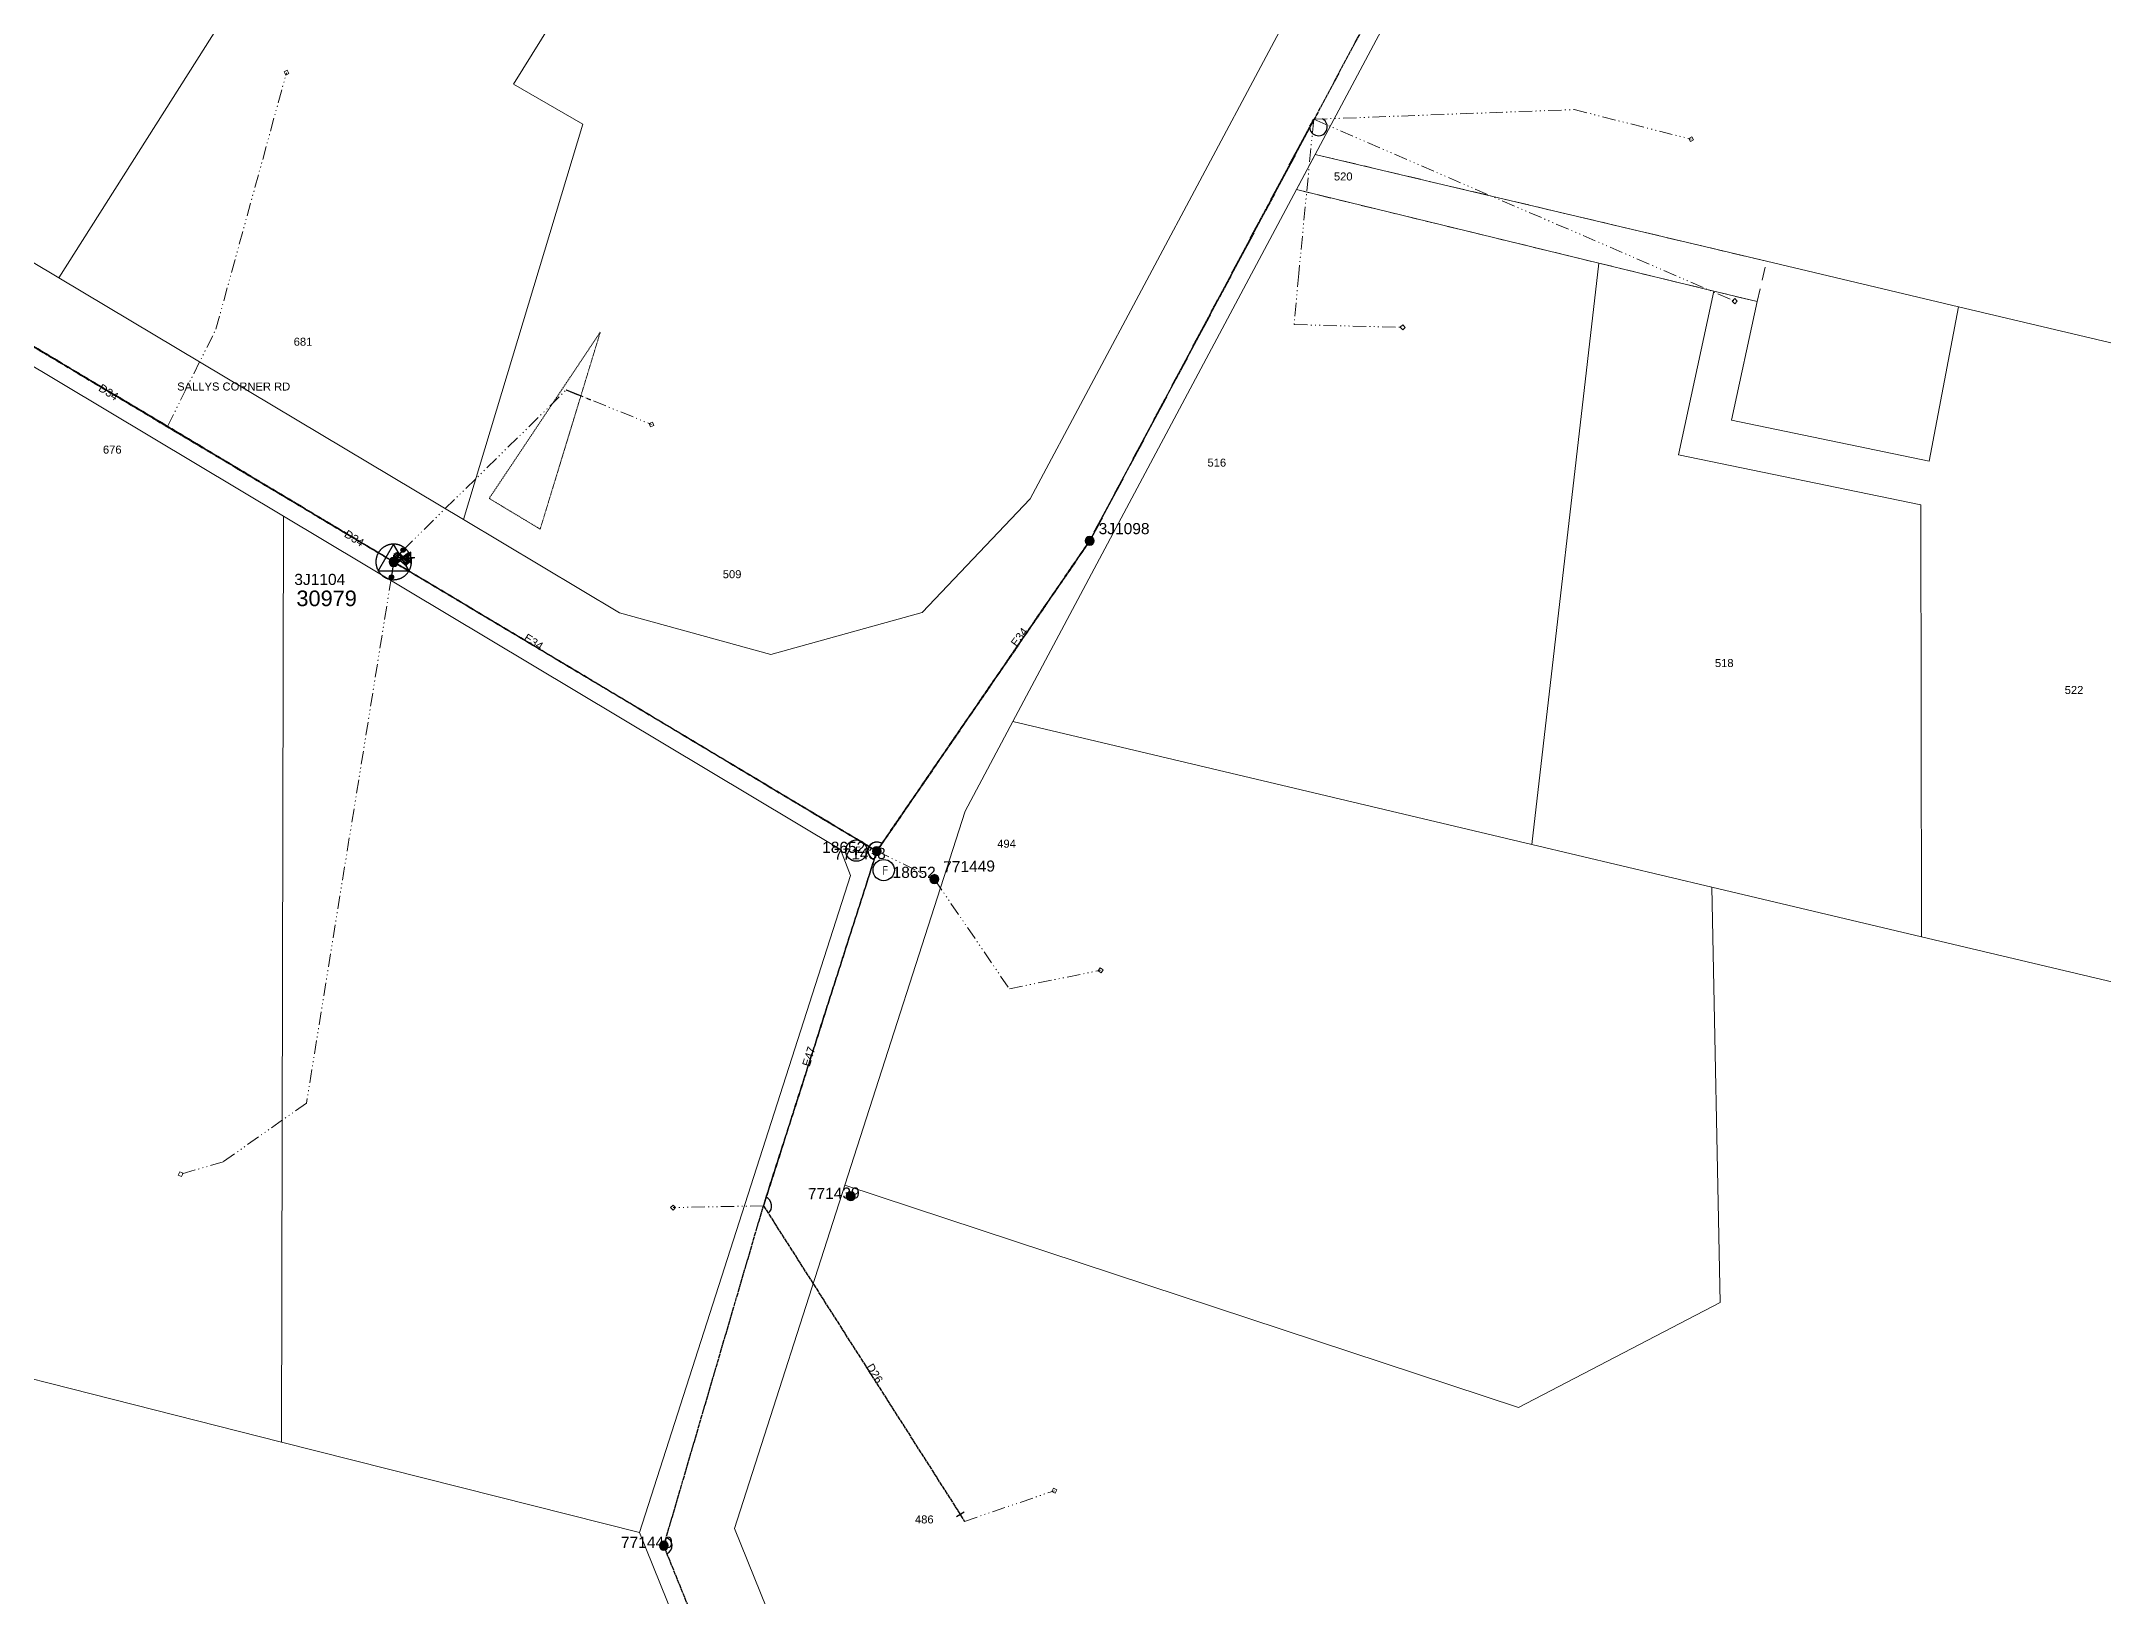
# Model space of a CAD drawing. Header units: metres. Extents: x 250871 to 255994, y 6164531 to 6169422.
# Drawn here: x 252544.4 to 253008.3, y 6166211 to 6166560.9 of the extents above; entities that cross this region are included whole.
import ezdxf
from ezdxf.enums import TextEntityAlignment as Align

# ---------------------------------------------------------------- set-up
doc = ezdxf.new("R2010")
doc.units = ezdxf.units.M
for name, pattern in [('Cable Exist OH', [1, 1, 0]), ('Cable Exist UG', [7, 4, -1, 1, -1]), ('Dash', [5, 3, -2]), ('DASHED', [19.05, 12.7, -6.35]), ('HIDDEN2', [0.1875, 0.125, -0.0625]), ('PHANTOMX2', [6.6, 3, -0.75, 0.2, -0.75, 0.2, -0.75, 0.2, -0.75])]:
    doc.linetypes.add(name, pattern=pattern)
doc.layers.get('0').update_dxf_attribs({"color": 6})
for name, color, linetype, lineweight in [('Cadastre Easements_SP_EXT', 58, 'DASHED', 15), ('Cadastre Land Parcels_SP_EXT', 118, 'Continuous', 15), ('Cadastre Other Property_SP_EXT', 138, 'DASHED', 15), ('Cadastre Road Names_SP_HV_LV_SL_EXT', 211, 'Continuous', 15), ('Mains_HV_EXT', 13, 'Continuous', 25), ('Mains_LV_EXT', 163, 'Continuous', 25), ('Services_SP_EXT', 42, 'PHANTOMX2', 20)]:
    doc.layers.add(name, color=color, linetype=linetype, lineweight=lineweight)
for name, color, linetype in [('Equip_LV_EXT', 7, 'Continuous'), ('Equip_SP_HV_EXT', 7, 'Continuous'), ('Sub_SP_TR_HV_LV_EXT', 7, 'Continuous'), ('SupportsOH_SP_TR_HV_LV_SL_EXT', 7, 'Continuous'), ('Trench_SP_EXT', 7, 'Continuous')]:
    doc.layers.add(name, color=color, linetype=linetype)
doc.styles.add('iecISOCP', font='isocp.shx')
doc.styles.add('POLE_LABEL', font='arial.ttf', dxfattribs={"height": 2})
doc.styles.get("Standard").update_dxf_attribs({"font": 'arial.ttf'})

# ---------------------------------------------------------------- blocks, each defined once
blk = doc.blocks.new('SUB_POLE_EXT')
at = {"flags": 128}
for points in [[(-0.05, 4), (-0.15, 4), (-0.25, 3.99), (-0.34, 3.99), (-0.44, 3.98), (-0.54, 3.96), (-0.64, 3.95), (-0.73, 3.93), (-0.83, 3.91), (-0.92, 3.89), (-1.02, 3.87), (-1.11, 3.84), (-1.21, 3.81), (-1.3, 3.78), (-1.39, 3.75), (-1.49, 3.71), (-1.58, 3.68), (-1.67, 3.64), (-1.75, 3.59), (-1.84, 3.55), (-1.93, 3.5), (-2.01, 3.46), (-2.1, 3.41), (-2.18, 3.35), (-2.26, 3.3), (-2.34, 3.24), (-2.42, 3.18), (-2.5, 3.12), (-2.58, 3.06), (-2.65, 3), (-2.72, 2.93), (-2.79, 2.86), (-2.86, 2.79), (-2.93, 2.72), (-3, 2.65), (-3.06, 2.58), (-3.12, 2.5), (-3.18, 2.42), (-3.24, 2.34), (-3.3, 2.26), (-3.35, 2.18), (-3.41, 2.1), (-3.46, 2.01), (-3.5, 1.93), (-3.55, 1.84), (-3.59, 1.75), (-3.64, 1.67), (-3.68, 1.58), (-3.71, 1.49), (-3.75, 1.39), (-3.78, 1.3), (-3.81, 1.21), (-3.84, 1.11), (-3.87, 1.02), (-3.89, 0.92), (-3.91, 0.83), (-3.93, 0.73), (-3.95, 0.64), (-3.96, 0.54), (-3.98, 0.44), (-3.99, 0.34), (-3.99, 0.25), (-4, 0.15), (-4, 0.05), (-4, -0.05), (-4, -0.15), (-3.99, -0.25), (-3.99, -0.34), (-3.98, -0.44), (-3.96, -0.54), (-3.95, -0.64), (-3.93, -0.73), (-3.91, -0.83), (-3.89, -0.92), (-3.87, -1.02), (-3.84, -1.11), (-3.81, -1.21), (-3.78, -1.3), (-3.75, -1.39), (-3.71, -1.49), (-3.68, -1.58), (-3.64, -1.67), (-3.59, -1.75), (-3.55, -1.84), (-3.5, -1.93), (-3.46, -2.01), (-3.41, -2.1), (-3.35, -2.18), (-3.3, -2.26), (-3.24, -2.34), (-3.18, -2.42), (-3.12, -2.5), (-3.06, -2.58), (-3, -2.65), (-2.93, -2.72), (-2.86, -2.79), (-2.79, -2.86), (-2.72, -2.93), (-2.65, -3), (-2.58, -3.06), (-2.5, -3.12), (-2.42, -3.18), (-2.34, -3.24), (-2.26, -3.3), (-2.18, -3.35), (-2.1, -3.41), (-2.01, -3.46), (-1.93, -3.5), (-1.84, -3.55), (-1.75, -3.59), (-1.67, -3.64), (-1.58, -3.68), (-1.49, -3.71), (-1.39, -3.75), (-1.3, -3.78), (-1.21, -3.81), (-1.11, -3.84), (-1.02, -3.87), (-0.92, -3.89), (-0.83, -3.91), (-0.73, -3.93), (-0.64, -3.95), (-0.54, -3.96), (-0.44, -3.98), (-0.34, -3.99), (-0.25, -3.99), (-0.15, -4), (-0.05, -4), (0.05, -4), (0.15, -4), (0.25, -3.99), (0.34, -3.99), (0.44, -3.98), (0.54, -3.96), (0.64, -3.95), (0.73, -3.93), (0.83, -3.91), (0.92, -3.89), (1.02, -3.87), (1.11, -3.84), (1.21, -3.81), (1.3, -3.78), (1.39, -3.75), (1.49, -3.71), (1.58, -3.68), (1.67, -3.64), (1.75, -3.59), (1.84, -3.55), (1.93, -3.5), (2.01, -3.46), (2.1, -3.41), (2.18, -3.35), (2.26, -3.3), (2.34, -3.24), (2.42, -3.18), (2.5, -3.12), (2.58, -3.06), (2.65, -3), (2.72, -2.93), (2.79, -2.86), (2.86, -2.79), (2.93, -2.72), (3, -2.65), (3.06, -2.58), (3.12, -2.5), (3.18, -2.42), (3.24, -2.34), (3.3, -2.26), (3.35, -2.18), (3.41, -2.1), (3.46, -2.01), (3.5, -1.93), (3.55, -1.84), (3.59, -1.75), (3.64, -1.67), (3.68, -1.58), (3.71, -1.49), (3.75, -1.39), (3.78, -1.3), (3.81, -1.21), (3.84, -1.11), (3.87, -1.02), (3.89, -0.92), (3.91, -0.83), (3.93, -0.73), (3.95, -0.64), (3.96, -0.54), (3.98, -0.44), (3.99, -0.34), (3.99, -0.25), (4, -0.15), (4, -0.05), (4, 0.05), (4, 0.15), (3.99, 0.25), (3.99, 0.34), (3.98, 0.44), (3.96, 0.54), (3.95, 0.64), (3.93, 0.73), (3.91, 0.83), (3.89, 0.92), (3.87, 1.02), (3.84, 1.11), (3.81, 1.21), (3.78, 1.3), (3.75, 1.39), (3.71, 1.49), (3.68, 1.58), (3.64, 1.67), (3.59, 1.75), (3.55, 1.84), (3.5, 1.93), (3.46, 2.01), (3.41, 2.1), (3.35, 2.18), (3.3, 2.26), (3.24, 2.34), (3.18, 2.42), (3.12, 2.5), (3.06, 2.58), (3, 2.65), (2.93, 2.72), (2.86, 2.79), (2.79, 2.86), (2.72, 2.93), (2.65, 3), (2.58, 3.06), (2.5, 3.12), (2.42, 3.18), (2.34, 3.24), (2.26, 3.3), (2.18, 3.35), (2.1, 3.41), (2.01, 3.46), (1.93, 3.5), (1.84, 3.55), (1.75, 3.59), (1.67, 3.64), (1.58, 3.68), (1.49, 3.71), (1.39, 3.75), (1.3, 3.78), (1.21, 3.81), (1.11, 3.84), (1.02, 3.87), (0.92, 3.89), (0.83, 3.91), (0.73, 3.93), (0.64, 3.95), (0.54, 3.96), (0.44, 3.98), (0.34, 3.99), (0.25, 3.99), (0.15, 4), (0.05, 4)], [(0, 4), (-3.46, -2), (3.46, -2)]]:
    blk.add_lwpolyline(points, close=True, dxfattribs=at)
at = {"flags": 8}
blk.add_attdef('ASSET_NUM', text='', height=2.5, dxfattribs=at).set_placement((0, 7), align=Align.MIDDLE_CENTER)
for tag, flags, p in [('STREET_CODE', 9, (-1.38, 1.45)), ('NO_PHASES', 9, (-1.38, 1.05)), ('OPERATED_BY', 9, (-1.38, 0.65)), ('MAINTAINED_BY', 9, (-1.38, 0.45)), ('ORIENTATION', 9, (-1.38, 0.25)), ('OWNED_BY', 9, (-1.38, 0.05)), ('CONSTRUCTED_VOLTAGE', 9, (-1.13, 0.75)), ('OPERATING_VOLTAGE', 9, (-1.13, 0.35)), ('STATE', 9, (-1.38, -0.35)), ('USAGE', 9, (-1.38, -0.75)), ('LEGEND', 9, (-1.38, -0.95)), ('SUBURB', 9, (-1.38, -1.15)), ('STREETNAME', 9, (-1.38, -1.35)), ('LOCATION', 9, (-1.38, -1.55)), ('NOTES', 9, (-1.38, -1.75)), ('Z', 1, (-1.38, -1.95)), ('SECONDARY_VOLTAGE', 9, (-1.13, -0.65)), ('SUBSTATION_TYPE', 9, (-1.13, -1.05))]:
    blk.add_attdef(tag, text='', height=0.1, dxfattribs=dict(flags=flags)).set_placement(p, align=Align.MIDDLE_LEFT)
blk = doc.blocks.new('LV_OH_LINKS_DISTFUSE_EXT')
for p, q in [((0, 0), (0.96, 0)), ((3.84, 0), (4.8, 0))]:
    blk.add_line(p, q)
blk.add_lwpolyline([(3.84, -1.2), (3.84, 1.2), (0.96, -1.2), (0.96, 1.2)], close=True)
at = {"flags": 9}
for tag, p in [('ACTUAL_STATUS', (0, 0)), ('CONSTRUCTED_VOLTAGE', (0, -0.2)), ('OPERATING_VOLTAGE', (0, -0.6)), ('ORIENTATION', (0, -0.8)), ('OWNED_BY', (0, -1)), ('STATE', (0, -1.2)), ('SWITCH_TYPE', (0, -1.4)), ('NO_PHASES', (0, -0.4)), ('USAGE', (0, -1.6)), ('NOTES', (0, -1.8))]:
    blk.add_attdef(tag, text='', height=0.2, dxfattribs=at).set_placement(p, align=Align.MIDDLE_LEFT)
at = {"flags": 1}
blk.add_attdef('Z', (0, 0), '', height=0.2, dxfattribs=at)
blk = doc.blocks.new('CCP_EXT')
blk.add_wipeout([(0, 0.57), (0.57, 0), (0, -0.57), (-0.57, 0)])
blk.add_lwpolyline([(-0.57, 0), (0, 0.57), (0.57, 0), (0, -0.57), (-0.57, 0)])
at = {"flags": 1}
blk.add_attdef('Z', (0, 0), '', height=0.2, dxfattribs=at)
at = {"flags": 9}
for tag, p in [('CCP_TYPE', (0, 0)), ('CONSTRUCTED_VOLTAGE', (0, -0.2)), ('OPERATING_VOLTAGE', (0, -0.6)), ('ORIENTATION', (0, -0.8)), ('OWNED_BY', (0, -1)), ('STATE', (0, -1.8)), ('NO_PHASES', (0, -0.4)), ('USAGE', (0, -1.2)), ('LEGEND', (0, -1.4)), ('LIFE_SUPPORT', (0, -1.6)), ('NOTES', (0, -2))]:
    blk.add_attdef(tag, text='', height=0.2, dxfattribs=at).set_placement(p, align=Align.MIDDLE_LEFT)
blk = doc.blocks.new('POLE_EXT')
blk.add_hatch(color=256).paths.add_polyline_path([(-1, 0, 1), (1, 0, 1)])
blk.add_lwpolyline([(-1, 0, 1), (1, 0, 1)], format="xyb", close=True)
at = {"flags": 8}
blk.add_attdef('pNumber', text='', height=2, dxfattribs=at).set_placement((2.5, 2.5), align=Align.MIDDLE_CENTER)
at = {"style": 'POLE_LABEL', "flags": 9}
for tag, p in [('STRUCTURE_PLANT_NUMBER', (1.35, 0.03)), ('STREET_CODE', (1.35, -0.2))]:
    blk.add_attdef(tag, text='', height=0.2, dxfattribs=at).set_placement(p, align=Align.MIDDLE_LEFT)
at = {"flags": 9}
for tag, p in [('OWNED_BY', (1.35, -0.4)), ('SPECIAL_USE', (1.35, -0.8)), ('STATE', (1.35, -1)), ('cLV', (1.35, -1.4)), ('hDepth', (1.35, -1.6)), ('hDia', (1.35, -1.8)), ('cHV', (1.35, -2)), ('cLinedev', (1.35, -3.4)), ('pExisting', (1.35, -3.8)), ('pFooting', (1.35, -4.4)), ('pNew', (1.35, -4.6)), ('PARENT', (1.35, -0.6)), ('USAGE', (1.35, -1.2)), ('LBRACKET', (1.35, -2.2)), ('LExisting', (1.35, -2.4)), ('LANTNUMBER', (1.35, -2.6)), ('LOther', (1.35, -2.8)), ('LRemove', (1.35, -3)), ('LEGEND', (1.35, -3.2)), ('LOCATION', (1.35, -3.6)), ('PFNUMBER', (1.35, -4)), ('NEWPFNUMBER', (1.35, -4.2)), ('pRelocate', (1.35, -5)), ('pRemove', (1.35, -5.2)), ('pReplace', (1.35, -5.4)), ('pStay', (1.35, -5.6)), ('pType', (1.35, -5.8)), ('cspan', (1.35, -6)), ('STREETNAME', (1.35, -6.2)), ('SUBURB', (1.35, -6.4)), ('OPERATED_BY', (1.36, -7.01)), ('NOTES', (1.35, -6.6)), ('MAINTAINED_BY', (1.36, -6.81))]:
    blk.add_attdef(tag, text='', height=0.2, dxfattribs=at).set_placement(p, align=Align.MIDDLE_LEFT)
at = {"flags": 1}
blk.add_attdef('Z', (1.35, -7.33), '', height=0.2, dxfattribs=at)
blk = doc.blocks.new('End Shackle_EXT')
blk.add_wipeout([(0, 0.25), (1.81, 0.25), (1.82, -0.25), (0, -0.25)])
blk.add_line((1.81, -1), (1.81, 1))
at = {"flags": 1}
blk.add_attdef('Z', (0, 0), '', height=0.2, dxfattribs=at)
at = {"flags": 9}
for tag, p in [('CONNECTOR_TYPE', (0, 0)), ('CONSTRUCTED_VOLTAGE', (0, -0.2)), ('OPERATING_VOLTAGE', (0, -0.6)), ('ORIENTATION', (0, -0.8)), ('OWNED_BY', (0, -1)), ('STATE', (0, -1.2)), ('NO_PHASES', (0, -0.4)), ('USAGE', (0, -1.4)), ('NOTES', (0, -1.6))]:
    blk.add_attdef(tag, text='', height=0.2, dxfattribs=at).set_placement(p, align=Align.MIDDLE_LEFT)
blk = doc.blocks.new('FAULT_INDICATOR_MANUAL_EXT')
blk.add_circle((0, 0), 2.4)
at = {"insert": (-0.28, 0.92), "char_height": 2, "width": 1.2998, "attachment_point": 1, "style": 'iecISOCP'}
blk.add_mtext('F', dxfattribs=at)
for tag, height, flags, p in [('STREET_CODE', 0.2, 9, (1.5, 0)), ('ASSET_NUM', 2.5, 8, (2, 2)), ('CONSTRUCTED_VOLTAGE', 0.2, 9, (1.5, -0.2)), ('OPERATING_VOLTAGE', 0.2, 9, (1.5, -0.8)), ('ORIENTATION', 0.2, 9, (1.5, -1)), ('OWNED_BY', 0.2, 9, (1.5, -1.2)), ('STATE', 0.2, 9, (1.5, -1.4)), ('STREETNAME', 0.2, 9, (1.5, -2.2)), ('SUBURB', 0.2, 9, (1.5, -2.4)), ('Z', 0.2, 1, (1.5, -2.8)), ('FLITE_NUMBER', 0.2, 9, (1.5, -0.4)), ('USAGE', 0.2, 9, (1.5, -1.6)), ('LEGEND', 0.2, 9, (1.5, -1.8)), ('LOCATION', 0.2, 9, (1.5, -2)), ('NOTES', 0.2, 9, (1.5, -2.6)), ('INDICATOR_TYPE', 0.2, 9, (1.5, -0.6))]:
    blk.add_attdef(tag, text='', height=height, dxfattribs=dict(flags=flags)).set_placement(p, align=Align.MIDDLE_LEFT)
blk = doc.blocks.new('*U470')
blk.add_circle((0, 0), 2.4)
at = {"insert": (-0.28, 0.92), "char_height": 2, "width": 1.2998, "attachment_point": 1, "style": 'iecISOCP'}
blk.add_mtext('F', dxfattribs=at)
for tag, height, flags, p in [('STREET_CODE', 0.2, 9, (1.5, 0)), ('ASSET_NUM', 2.5, 8, (2, 2)), ('CONSTRUCTED_VOLTAGE', 0.2, 9, (1.5, -0.2)), ('OPERATING_VOLTAGE', 0.2, 9, (1.5, -0.8)), ('ORIENTATION', 0.2, 9, (1.5, -1)), ('OWNED_BY', 0.2, 9, (1.5, -1.2)), ('STATE', 0.2, 9, (1.5, -1.4)), ('STREETNAME', 0.2, 9, (1.5, -2.2)), ('SUBURB', 0.2, 9, (1.5, -2.4)), ('Z', 0.2, 1, (1.5, -2.8)), ('FLITE_NUMBER', 0.2, 9, (1.5, -0.4)), ('USAGE', 0.2, 9, (1.5, -1.6)), ('LEGEND', 0.2, 9, (1.5, -1.8)), ('LOCATION', 0.2, 9, (1.5, -2)), ('NOTES', 0.2, 9, (1.5, -2.6)), ('INDICATOR_TYPE', 0.2, 9, (1.5, -0.6))]:
    blk.add_attdef(tag, text='', height=height, dxfattribs=dict(flags=flags)).set_placement(p, align=Align.MIDDLE_LEFT)
blk = doc.blocks.new('CONNECTOR_NODE_EXT')
h = blk.add_hatch(color=256)
edge = h.paths.add_edge_path()
edge.add_arc((0, 0), 0.5, 0, 360)
blk.add_circle((0, 0), 0.5)
at = {"flags": 1}
blk.add_attdef('Z', (0, 0), '', height=0.2, dxfattribs=at)
at = {"flags": 9}
for tag, p in [('CONNECTOR_TYPE', (0, 0)), ('CONSTRUCTED_VOLTAGE', (0, -0.2)), ('OPERATING_VOLTAGE', (0, -0.6)), ('ORIENTATION', (0, -0.8)), ('SUBTYPE', (0, -1)), ('NO_PHASES', (0, -0.4)), ('USAGE', (0, -1.2)), ('NOTES', (0, -1.4))]:
    blk.add_attdef(tag, text='', height=0.2, dxfattribs=at).set_placement(p, align=Align.MIDDLE_LEFT)

msp = doc.modelspace()

# ---------------------------------------------------------------- linework, layer by layer
at = {"layer": 'Cadastre Land Parcels_SP_EXT', "linetype": 'Continuous'}
for points in [[(253086.386, 6166600.508), (253097.195, 6166646.255), (253102.046, 6166666.791), (253128.023, 6166776.734), (252978.481, 6166812.045), (252830.94, 6166535.476), (252932.475, 6166511.427), (252975.614, 6166501.21), (253058.163, 6166481.658), (253086.386, 6166600.508)], [(252655.473, 6166676.782), (252641.184, 6166685.325), (252591.085, 6166715.275), (252436.767, 6166574.451), (252548.371, 6166507.728), (252655.473, 6166676.782)], [(252757.555, 6166654.748), (252655.366, 6166711.769), (252641.184, 6166685.325), (252655.473, 6166676.782), (252548.371, 6166507.728), (252639.372, 6166453.324), (252666.194, 6166542.28), (252650.605, 6166551.288), (252679.642, 6166598.013), (252696.963, 6166588.003), (252757.555, 6166654.748)], [(252845.549, 6166605.653), (252757.555, 6166654.748), (252696.963, 6166588.003), (252679.642, 6166598.013), (252650.605, 6166551.288), (252666.194, 6166542.28), (252639.372, 6166453.324), (252674.494, 6166432.328), (252708.528, 6166422.948), (252742.542, 6166432.4), (252766.856, 6166457.995), (252845.549, 6166605.653)], [(252975.614, 6166501.21), (252932.475, 6166511.427), (252830.94, 6166535.476), (252826.71, 6166527.541), (252894.736, 6166510.997), (252920.619, 6166504.702), (252930.342, 6166502.337), (252924.595, 6166475.668), (252969.011, 6166466.484), (252975.614, 6166501.21)], [(252894.736, 6166510.997), (252826.71, 6166527.541), (252786.698, 6166452.48), (252762.92, 6166407.874), (252879.694, 6166380.212), (252894.736, 6166510.997)], [(252967.138, 6166456.652), (252912.69, 6166467.914), (252920.619, 6166504.702), (252894.736, 6166510.997), (252879.694, 6166380.212), (252920.134, 6166370.633), (252967.343, 6166359.45), (252967.138, 6166456.652)], [(252598.866, 6166454.068), (252519.289, 6166501.677), (252495.094, 6166318.584), (252489.134, 6166273.485), (252598.481, 6166245.809), (252598.866, 6166454.068)], [(252924.595, 6166475.668), (252930.342, 6166502.337), (252920.619, 6166504.702), (252912.69, 6166467.914), (252967.138, 6166456.652), (252967.343, 6166359.45), (253025.971, 6166345.562), (253058.163, 6166481.658), (252975.614, 6166501.21), (252969.011, 6166466.484), (252924.595, 6166475.668)], [(252726.393, 6166373.229), (252724.183, 6166379.093), (252645.007, 6166426.462), (252598.866, 6166454.068), (252598.481, 6166245.809), (252678.943, 6166225.444), (252726.393, 6166373.229)], [(252922.046, 6166277.204), (252920.134, 6166370.633), (252879.694, 6166380.212), (252762.92, 6166407.874), (252752.188, 6166387.755), (252725.139, 6166303.582), (252876.636, 6166253.564), (252922.046, 6166277.204)], [(253122.334, 6166272.113), (253133.079, 6166317.524), (253133.677, 6166320.049), (253025.971, 6166345.562), (252967.343, 6166359.45), (252920.134, 6166370.633), (252922.046, 6166277.204), (252876.636, 6166253.564), (252725.139, 6166303.582), (252700.333, 6166226.389), (252732.445, 6166146.924), (253073.596, 6166066.091), (253110.708, 6166222.971), (253114.587, 6166239.367), (253122.334, 6166272.113)], [(252701.99, 6166168.467), (252678.943, 6166225.444), (252598.481, 6166245.809), (252489.134, 6166273.485), (252482.485, 6166223.166), (252471.472, 6166139.826), (252701.99, 6166168.467)]]:
    msp.add_lwpolyline(points, close=True, dxfattribs=at)
at = {"layer": 'Cadastre Other Property_SP_EXT', "linetype": 'HIDDEN2'}
msp.add_lwpolyline([(252645.169, 6166458.067), (252656.636, 6166451.163), (252670.151, 6166495.485), (252645.169, 6166458.067)], close=True, dxfattribs=at)
at = {"layer": 'Mains_HV_EXT', "linetype": 'Cable Exist OH'}
for points in [[(252917.773, 6166706.766), (252873.441, 6166623.644), (252780.232, 6166448.531), (252732.338, 6166378.725)], [(252520.371, 6166505.538), (252623.673, 6166443.793)], [(252728.618, 6166380.966), (252623.673, 6166443.793)], [(252732.338, 6166378.725), (252728.618, 6166380.966)], [(252731.251, 6166375.229), (252732.338, 6166378.725)], [(252728.79, 6166112.619), (252706.012, 6166169.005), (252684.447, 6166222.497)]]:
    msp.add_lwpolyline(points, dxfattribs=at)
at = {"layer": 'Mains_HV_EXT', "linetype": 'Continuous'}
for points in [[(252733.513, 6166380.364, 0.4602598), (252730.597, 6166379.771)], [(252730.58, 6166379.784, 0.470157), (252731.755, 6166376.852)], [(252685.172, 6166220.751, 0.6762532), (252685.004, 6166224.289)]]:
    msp.add_lwpolyline(points, format="xyb", dxfattribs=at)
at = {"layer": 'Mains_LV_EXT', "linetype": 'Cable Exist OH'}
for points in [[(252732.338, 6166378.725), (252780.232, 6166448.531), (252830.605, 6166543.363)], [(252572.819, 6166474.27), (252520.33, 6166505.593)], [(252623.673, 6166443.793), (252572.819, 6166474.27)], [(252623.673, 6166443.793), (252625.8, 6166446.459)], [(252623.673, 6166443.793), (252623.17, 6166440.349)], [(252623.673, 6166443.793), (252677.492, 6166411.632)], [(252677.492, 6166411.632), (252732.338, 6166378.725)], [(252732.338, 6166378.725), (252706.897, 6166299.101)]]:
    msp.add_lwpolyline(points, dxfattribs=at)
at = {"layer": 'Mains_LV_EXT', "linetype": 'Continuous'}
for points in [[(252829.671, 6166541.594, 1.7332623), (252832.603, 6166543.438)], [(252733.514, 6166380.364, 0.4524801), (252730.647, 6166379.743)], [(252730.625, 6166379.758, 0.4867441), (252731.756, 6166376.852)], [(252707.927, 6166297.267, 0.5501703), (252707.445, 6166300.865)]]:
    msp.add_lwpolyline(points, format="xyb", dxfattribs=at)
at = {"layer": 'Services_SP_EXT'}
for points in [[(252830.605, 6166543.363), (252827.252, 6166508.646), (252826.215, 6166497.18)], [(252830.605, 6166543.363), (252889.157, 6166545.548)], [(252572.819, 6166474.27), (252583.716, 6166496.168)], [(252625.8, 6166446.459), (252662.508, 6166482.486)], [(252623.17, 6166440.349), (252604.078, 6166322.049)], [(252732.338, 6166378.725), (252745.301, 6166372.437), (252762.126, 6166347.791)]]:
    msp.add_lwpolyline(points, dxfattribs=at)
at = {"layer": 'Trench_SP_EXT', "linetype": 'Cable Exist UG'}
for points in [[(252662.508, 6166482.486), (252667.973, 6166480.272)], [(252662.508, 6166482.486), (252665.154, 6166481.414)]]:
    msp.add_lwpolyline(points, dxfattribs=at)

# ---------------------------------------------------------------- block references
at = {"layer": 'Equip_LV_EXT'}
for name, p in [('LV_OH_LINKS_DISTFUSE_EXT', (252622.722, 6166444.102)), ('LV_OH_LINKS_DISTFUSE_EXT', (252622.93, 6166444.462)), ('LV_OH_LINKS_DISTFUSE_EXT', (252623.267, 6166444.706)), ('LV_OH_LINKS_DISTFUSE_EXT', (252623.673, 6166444.793)), ('CONNECTOR_NODE_EXT', (252625.8, 6166446.459)), ('CONNECTOR_NODE_EXT', (252623.17, 6166440.349))]:
    msp.add_blockref(name, p, dxfattribs=at)
at = {"layer": 'Equip_SP_HV_EXT'}
ref = msp.add_blockref('*U470', (252727.753, 6166378.84), dxfattribs=at)
ref.add_attrib('ASSET_NUM', '18652', dxfattribs={"layer": '0', "height": 2.5}).set_placement((252729.753, 6166379.59), align=Align.MIDDLE_RIGHT)
ref = msp.add_blockref('FAULT_INDICATOR_MANUAL_EXT', (252733.89, 6166374.456), dxfattribs=at)
ref.add_attrib('ASSET_NUM', '18652', dxfattribs={"layer": '0', "height": 2.5}).set_placement((252735.89, 6166375.206), align=Align.TOP_LEFT)
at = {"layer": 'Sub_SP_TR_HV_LV_EXT'}
ref = msp.add_blockref('SUB_POLE_EXT', (252623.674, 6166443.793), dxfattribs=at)
ref.add_attrib('ASSET_NUM', '30979', dxfattribs={"layer": '0', "height": 3.5}).set_placement((252615.398, 6166437.345), align=Align.TOP_RIGHT)
at = {"layer": 'SupportsOH_SP_TR_HV_LV_SL_EXT'}
ref = msp.add_blockref('POLE_EXT', (252780.232, 6166448.531), dxfattribs=at)
ref.add_attrib('ASSET_NUM', '3J1098', dxfattribs={"layer": '0', "height": 2.5, "style": 'POLE_LABEL'}).set_placement((252782.232, 6166449.281), align=Align.BOTTOM_LEFT)
ref = msp.add_blockref('POLE_EXT', (252623.673, 6166443.793), dxfattribs=at)
ref.add_attrib('ASSET_NUM', '3J1104', dxfattribs={"layer": '0', "height": 2.5, "style": 'POLE_LABEL'}).set_placement((252612.786, 6166441.109), align=Align.TOP_RIGHT)
ref = msp.add_blockref('POLE_EXT', (252732.338, 6166378.725), dxfattribs=at)
ref.add_attrib('ASSET_NUM', '771438', dxfattribs={"layer": '0', "height": 2.5, "rotation": 1, "style": 'POLE_LABEL'}).set_placement((252734.338, 6166379.475), align=Align.TOP_RIGHT)
ref = msp.add_blockref('POLE_EXT', (252745.301, 6166372.437), dxfattribs=at)
ref.add_attrib('ASSET_NUM', '771449', dxfattribs={"layer": '0', "height": 2.5, "rotation": 1, "style": 'POLE_LABEL'}).set_placement((252747.301, 6166373.187), align=Align.BOTTOM_LEFT)
ref = msp.add_blockref('POLE_EXT', (252726.485, 6166301.107), dxfattribs=at)
ref.add_attrib('ASSET_NUM', '771439', dxfattribs={"layer": '0', "height": 2.5, "rotation": 1, "style": 'POLE_LABEL'}).set_placement((252728.485, 6166301.857), align=Align.MIDDLE_RIGHT)
ref = msp.add_blockref('POLE_EXT', (252684.447, 6166222.497), dxfattribs=at)
ref.add_attrib('ASSET_NUM', '771440', dxfattribs={"layer": '0', "height": 2.5, "rotation": 0.03745, "style": 'POLE_LABEL'}).set_placement((252686.447, 6166223.247), align=Align.MIDDLE_RIGHT)

# ---------------------------------------------------------------- texts
at = {"layer": 'Cadastre Land Parcels_SP_EXT'}
for s, p in [('520', (252835.154, 6166529.602)), ('681', (252601.192, 6166492.424)), ('676', (252558.286, 6166468.155)), ('516', (252806.715, 6166465.228)), ('509', (252697.699, 6166440.13)), ('518', (252920.847, 6166420.14)), ('522', (252999.517, 6166414.082)), ('494', (252759.431, 6166379.503)), ('486', (252740.921, 6166227.496))]:
    msp.add_text(s, height=1.8, dxfattribs=at).set_placement(p)
at = {"layer": 'Cadastre Road Names_SP_HV_LV_SL_EXT'}
msp.add_text('SALLYS CORNER RD', height=1.8, dxfattribs=at).set_placement((252574.985, 6166482.349))
at = {"layer": 'Mains_LV_EXT'}
for s, rotation, p in [('D34', 327.74622, (252557.112, 6166482.441)), ('D34', 327.75833, (252612.378, 6166449.581)), ('E34', 327.78014, (252652.786, 6166426.252)), ('E34', 53.23202, (252763.781, 6166424.554)), ('E47', 72.7301, (252717.23, 6166330.13)), ('D26', 301.3449, (252729.913, 6166262.763))]:
    msp.add_text(s, height=1.8, rotation=rotation, dxfattribs=at).set_placement(p)

# ---------------------------------------------------------------- next in the draw order: block references
at = {"layer": 'Services_SP_EXT'}
for p, rotation in [((252599.575, 6166553.84), 73.51857933912454), ((252915.507, 6166538.884), 344.6632294807605), ((252850.646, 6166496.548), 178.5341492686745), ((252681.652, 6166474.733), 336.8073685033777), ((252782.681, 6166351.937), 191.5555083281299), ((252575.776, 6166306.052), 201.4252995496227), ((252772.286, 6166234.862), 17.72012954502775)]:
    msp.add_blockref('CCP_EXT', p, dxfattribs=dict(at, rotation=rotation))
for p in [(252925.305, 6166502.447), (252686.516, 6166298.546)]:
    msp.add_blockref('CCP_EXT', p, dxfattribs=at)

# ---------------------------------------------------------------- next in the draw order: linework, layer by layer
at = {"layer": 'Cadastre Easements_SP_EXT', "linetype": 'Dash'}
msp.add_lwpolyline([(252932.475, 6166511.427), (252830.94, 6166535.476), (252826.71, 6166527.541), (252894.736, 6166510.997), (252920.619, 6166504.702), (252930.342, 6166502.338), (252932.475, 6166511.427)], close=True, dxfattribs=at)
at = {"layer": 'Mains_HV_EXT', "linetype": 'Cable Exist OH'}
msp.add_lwpolyline([(252684.447, 6166222.497), (252706.897, 6166299.101), (252731.251, 6166375.229)], dxfattribs=at)
at = {"layer": 'Services_SP_EXT'}
for points in [[(252583.716, 6166496.168), (252599.575, 6166553.84)], [(252830.605, 6166543.363), (252925.305, 6166502.448)], [(252889.157, 6166545.548), (252915.507, 6166538.884)], [(252826.215, 6166497.18), (252850.646, 6166496.548)], [(252662.508, 6166482.486), (252681.652, 6166474.733)], [(252762.188, 6166347.785), (252782.681, 6166351.937)], [(252604.078, 6166322.049), (252585.358, 6166308.861), (252575.776, 6166306.052)], [(252706.852, 6166298.954), (252686.516, 6166298.546)], [(252752.085, 6166227.966), (252772.286, 6166234.862)]]:
    msp.add_lwpolyline(points, dxfattribs=at)

# ---------------------------------------------------------------- next in the draw order: block references
at = {"layer": 'Mains_LV_EXT', "rotation": 121.4173506661872}
msp.add_blockref('End Shackle_EXT', (252752.085, 6166227.966), dxfattribs=at)

# ---------------------------------------------------------------- next in the draw order: linework, layer by layer
at = {"layer": 'Mains_LV_EXT', "linetype": 'Cable Exist OH'}
msp.add_lwpolyline([(252706.852, 6166298.954), (252752.085, 6166227.966)], dxfattribs=at)

doc.saveas('drawing.dxf')
